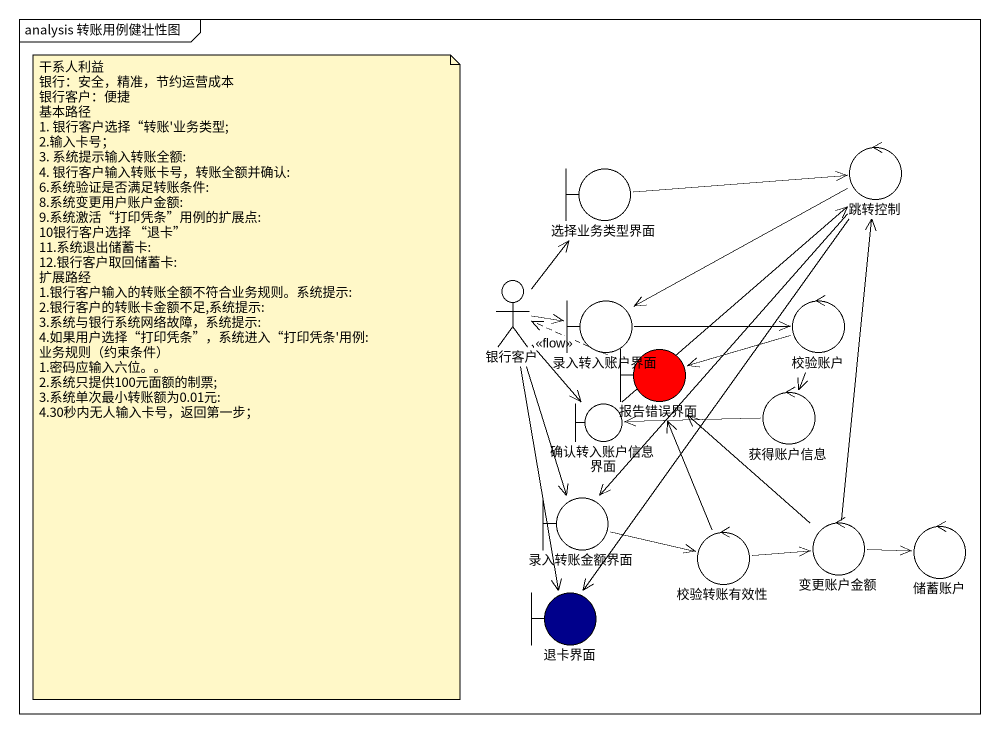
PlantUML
@startuml
mainframe analysis 转账用例健壮性图
boundary 选择业务类型界面
control 跳转控制
actor 银行客户
boundary 录入转入账户界面
control 校验账户
boundary 报告错误界面 #FF0000
boundary 确认转入账户信息界面
control 获得账户信息
boundary 录入转账金额界面
control 校验转账有效性
control 变更账户金额
control 储蓄账户
boundary 退卡界面 #00008B
选择业务类型界面 -right-> 跳转控制
跳转控制 -left-> 录入转入账户界面
跳转控制 --> 录入转账金额界面
跳转控制 --> 退卡界面
银行客户 -up-> 选择业务类型界面
银行客户 -right-> 录入转入账户界面
银行客户 --> 确认转入账户信息界面
银行客户 --> 录入转账金额界面
银行客户 --> 退卡界面
录入转入账户界面 -right-> 校验账户
校验账户 -left-> 报告错误界面
校验账户 --> 获得账户信息
报告错误界面 .left.> 银行客户 : <<flow>>
确认转入账户信息界面 -up-> 跳转控制
获得账户信息 -left-> 确认转入账户信息界面
录入转账金额界面 -right-> 校验转账有效性
校验转账有效性 -up-> 报告错误界面
校验转账有效性 -right-> 变更账户金额
变更账户金额 -up-> 跳转控制
变更账户金额 -up-> 报告错误界面
变更账户金额 -right-> 储蓄账户
note as N1
  干系人利益
  银行：安全，精准，节约运营成本
  银行客户：便捷
  基本路径
  1. 银行客户选择“转账'业务类型;
  2.输入卡号；
  3. 系统提示输入转账全额:
  4. 银行客户输入转账卡号，转账全额并确认:
  6.系统验证是否满足转账条件:
  8.系统变更用户账户金额:
  9.系统激活“打印凭条”用例的扩展点:
  10银行客户选择 “退卡”
  11.系统退出储蓄卡:
  12.银行客户取回储蓄卡:
  扩展路经
  1.银行客户输入的转账全额不符合业务规则。系统提示:
  2.银行客户的转账卡金额不足,系统提示:
  3.系统与银行系统网络故障，系统提示:
  4.如果用户选择“打印凭条”，系统进入“打印凭条'用例:
  业务规则（约束条件）
  1.密码应输入六位。。
  2.系统只提供100元面额的制票;
  3.系统单次最小转账额为0.01元:
  4.30秒内无人输入卡号，返回第一步；
end note
@enduml
